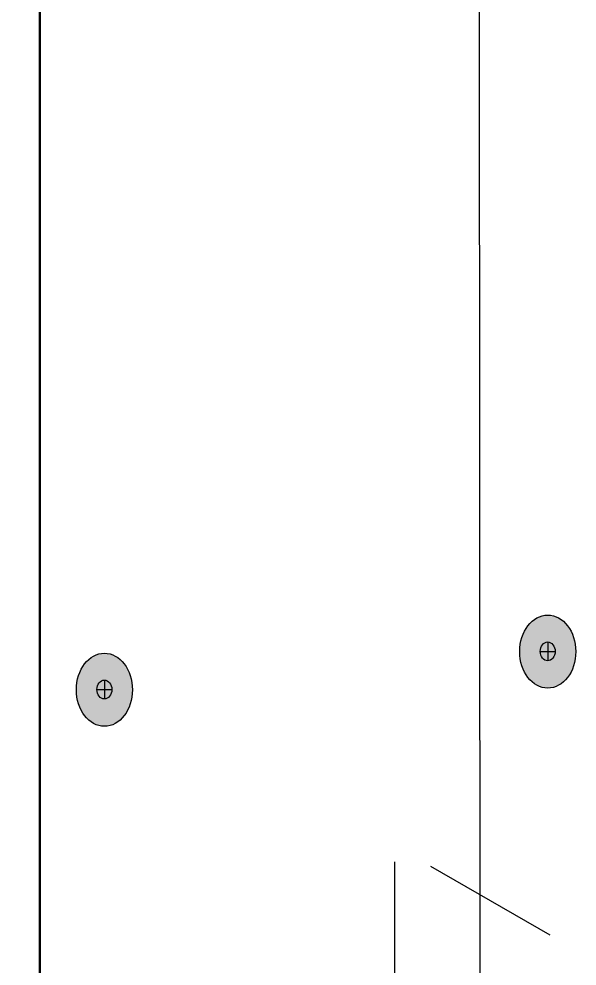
# Model space of a CAD drawing. Header units: inches. Extents: x -24 to 76, y -57 to 19.
# Drawn here: x 3.011 to 4.025, y -37.955 to -36.234 of the extents above; entities that cross this region are included whole.
import ezdxf

# ---------------------------------------------------------------- set-up
doc = ezdxf.new("R2010")
doc.units = ezdxf.units.IN
doc.header["$MEASUREMENT"] = 0
doc.linetypes.add('AI-Linetype-47', pattern=[0.375, 0.25, -0.125])
for name, color, linetype, lineweight in [('G-ANNO-TTLB', 7, 'Continuous', 0), ('TYVEK', 7, 'Continuous', 0), ('WALL SCRATCH', 7, 'Continuous', 0)]:
    doc.layers.add(name, color=color, linetype=linetype, lineweight=lineweight)

# ---------------------------------------------------------------- blocks, each defined once
blk = doc.blocks.new('Block_159')
at = {"layer": 'WALL SCRATCH', "true_color": 0x003b71, "transparency": 33554687}
h = blk.add_hatch(color=156, dxfattribs=at)
h.dxf.hatch_style = 2
edge = h.paths.add_edge_path()
edge.add_ellipse((3.9714, -37.3833), major_axis=(0, 0.0664), ratio=0.766948, start_angle=0, end_angle=360)
at = {"layer": 'WALL SCRATCH', "color": 18, "lineweight": 25, "true_color": 0x080808}
for p, q in [((3.9714, -37.3658), (3.9714, -37.4)), ((3.9579, -37.3829), (3.9849, -37.3829))]:
    blk.add_line(p, q, dxfattribs=at)
at = {"layer": 'WALL SCRATCH', "color": 8, "lineweight": 25, "true_color": 0x808080}
blk.add_lwpolyline([(3.9643, -37.4543)], dxfattribs=at)
at = {"layer": 'WALL SCRATCH', "color": 18, "lineweight": 25, "true_color": 0x000000}
blk.add_ellipse((3.9714, -37.3833), major_axis=(0, 0.0664), ratio=0.766948, dxfattribs=at)
at = {"layer": 'WALL SCRATCH', "color": 18, "lineweight": 25, "true_color": 0x080808}
blk.add_ellipse((3.9714, -37.3829), major_axis=(0, 0.0171), ratio=0.788846, dxfattribs=at)
blk = doc.blocks.new('Block_156')
at = {"layer": 'WALL SCRATCH'}
blk.add_blockref('Block_159', (0, 0), dxfattribs=at)
blk = doc.blocks.new('Block_155')
at = {"layer": 'WALL SCRATCH'}
blk.add_blockref('Block_156', (0, 0), dxfattribs=at)
blk = doc.blocks.new('Block_261')
at = {"layer": 'TYVEK', "true_color": 0x003b71, "transparency": 33554687}
h = blk.add_hatch(color=156, dxfattribs=at)
h.dxf.hatch_style = 2
edge = h.paths.add_edge_path()
edge.add_ellipse((3.1666, -37.4526), major_axis=(0, 0.0664), ratio=0.766948, start_angle=0, end_angle=360)
at = {"layer": 'TYVEK', "color": 18, "lineweight": 25, "true_color": 0x000000}
for p, q in [((3.1666, -37.4351), (3.1666, -37.4693)), ((3.1531, -37.4522), (3.1801, -37.4522))]:
    blk.add_line(p, q, dxfattribs=at)
blk.add_lwpolyline([(3.1595, -37.5236)], dxfattribs=at)
for centre, major_axis, ratio in [((3.1666, -37.4526), (0, 0.0664), 0.766948), ((3.1666, -37.4522), (0, 0.0171), 0.788846)]:
    blk.add_ellipse(centre, major_axis=major_axis, ratio=ratio, dxfattribs=at)

msp = doc.modelspace()

# ---------------------------------------------------------------- hatches: boundary and pattern name
at = {"layer": 'G-ANNO-TTLB', "true_color": 0xff00ff, "transparency": 33554687}
h = msp.add_hatch(color=6, dxfattribs=at)
edge = h.paths.add_edge_path()
edge.add_spline(control_points=[(19.9156, -54.0521), (19.9156, -54.0521), (-20.7721, -54.0521), (-20.7721, -54.0521), (-20.7721, -54.0521), (-20.7721, -19.9271), (-20.7721, -19.9271), (-20.7721, -19.9271), (19.9156, -19.9271), (19.9156, -19.9271), (19.9156, -19.9271), (19.9156, -54.0521), (19.9156, -54.0521)], knot_values=[0, 0, 0, 0, 1, 1, 1, 2, 2, 2, 3, 3, 3, 4, 4, 4, 4], degree=3, periodic=0)
edge = h.paths.add_edge_path()
edge.add_spline(control_points=[(-20.6471, -20.0521), (-20.6471, -20.0521), (-20.6471, -53.9271), (-20.6471, -53.9271), (-20.6471, -53.9271), (19.7906, -53.9271), (19.7906, -53.9271), (19.7906, -53.9271), (19.7906, -20.0521), (19.7906, -20.0521), (19.7906, -20.0521), (-20.6471, -20.0521), (-20.6471, -20.0521)], knot_values=[0, 0, 0, 0, 1, 1, 1, 2, 2, 2, 3, 3, 3, 4, 4, 4, 4], degree=3, periodic=0)
edge.add_line((-20.6471, -20.0521), (-20.6471, -20.0521))

# ---------------------------------------------------------------- linework, layer by layer
at = {"layer": 'G-ANNO-TTLB'}
for points in [[(19.9156, -54.0521), (19.9156, -54.0521), (-20.7721, -54.0521), (-20.7721, -54.0521), (-20.7721, -54.0521), (-20.7721, -19.9271), (-20.7721, -19.9271), (-20.7721, -19.9271), (19.9156, -19.9271), (19.9156, -19.9271), (19.9156, -19.9271), (19.9156, -54.0521), (19.9156, -54.0521)], [(-20.6471, -20.0521), (-20.6471, -20.0521), (-20.6471, -53.9271), (-20.6471, -53.9271), (-20.6471, -53.9271), (19.7906, -53.9271), (19.7906, -53.9271), (19.7906, -53.9271), (19.7906, -20.0521), (19.7906, -20.0521), (19.7906, -20.0521), (-20.6471, -20.0521), (-20.6471, -20.0521)]]:
    msp.add_open_spline(points, degree=3, knots=[0, 0, 0, 0, 1, 1, 1, 2, 2, 2, 3, 3, 3, 4, 4, 4, 4], dxfattribs=at)
at = {"layer": 'TYVEK', "color": 18, "lineweight": 30, "true_color": 0x000000}
msp.add_line((3.0484, -33.0892), (3.0484, -38.9541), dxfattribs=at)
at = {"layer": 'TYVEK', "color": 18, "linetype": 'AI-Linetype-47', "lineweight": 25, "true_color": 0x000000}
msp.add_line((6.2494, -39.2105), (3.6918, -37.7349), dxfattribs=at)
at = {"layer": 'TYVEK', "color": 1, "lineweight": 25, "true_color": 0xff0000}
msp.add_line((3.6931, -37.7654), (3.6931, -38.5854), dxfattribs=at)
at = {"layer": 'WALL SCRATCH', "color": 2, "lineweight": 25, "true_color": 0xffff00}
msp.add_line((3.0499, -33.0779), (3.0499, -38.9423), dxfattribs=at)
at = {"layer": 'WALL SCRATCH', "color": 18, "lineweight": 25, "true_color": 0x000000}
msp.add_line((3.8462, -34.2035), (3.848, -38.1667), dxfattribs=at)
at = {"layer": 'WALL SCRATCH', "color": 8, "lineweight": 25, "true_color": 0x808080}
msp.add_lwpolyline([(3.9067, -37.4991)], dxfattribs=at)
msp.add_lwpolyline([(3.9067, -37.4991)], dxfattribs=at)

# ---------------------------------------------------------------- block references
at = {"layer": 'TYVEK'}
msp.add_blockref('Block_261', (0, 0), dxfattribs=at)
at = {"layer": 'WALL SCRATCH'}
msp.add_blockref('Block_155', (0, 0), dxfattribs=at)

doc.saveas('drawing.dxf')
